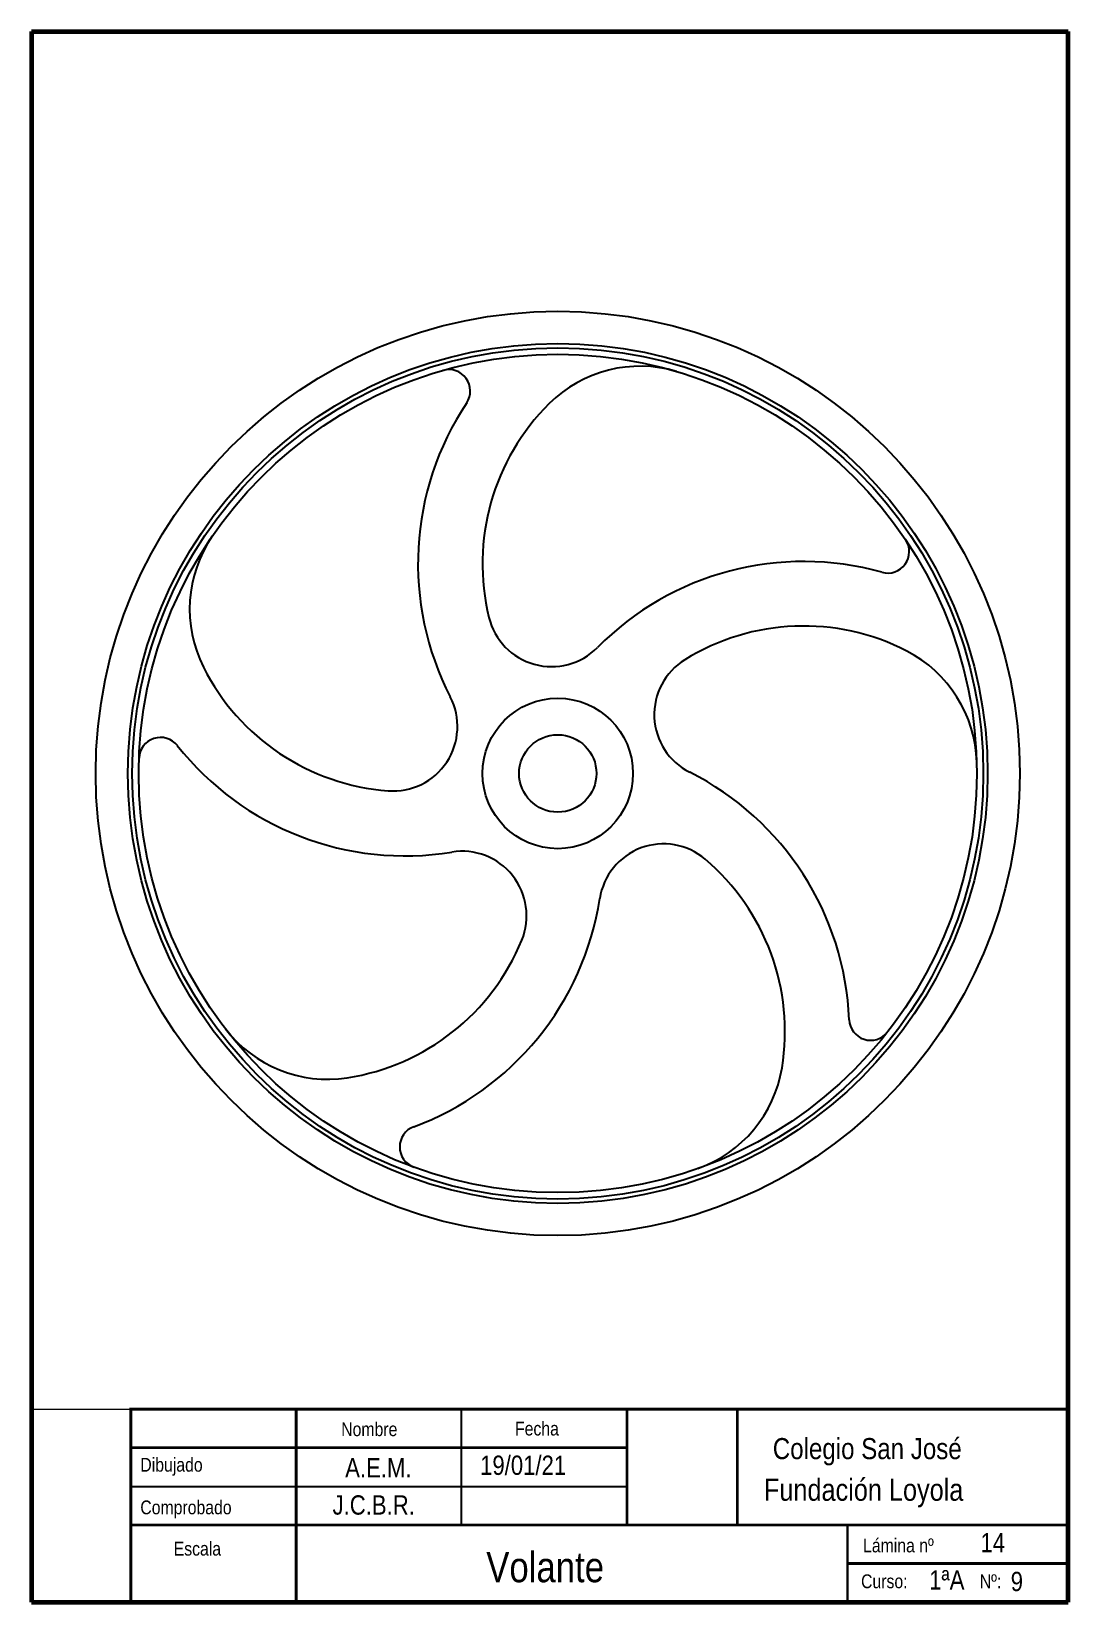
# Paper-space layout 'A4 vertical' of a CAD drawing. Header units: millimetres. Extents: x 10 to 198, y 0 to 285.
# The model-space entities are those that its viewports show. They can reach past a viewport. Long polylines and large blocks are cut down to what shows.
import ezdxf

# ---------------------------------------------------------------- set-up
doc = ezdxf.new("R2010")
doc.units = ezdxf.units.MM
doc.styles.get("Standard").update_dxf_attribs({"font": ''})
doc.styles.get('Standard').set_extended_font_data('Arial Narrow')

msp = doc.modelspace()

# ---------------------------------------------------------------- linework, layer by layer
for radius in [107.5, 100, 99, 97.5, 17.5, 9]:
    msp.add_circle((299.59, 304.33), radius)
for centre, radius, start, end in [((318.73, 369.06), 30, 73.529, 134.7468), ((274.24, 393.29), 5, 326.317, 105.9063), ((334.57, 353.08), 67.5, 146.317, 207.2822), ((334.57, 353.08), 67.5, 146.317, 207.2822), ((334.57, 353.08), 52.5, 134.7468, 193.7337), ((334.57, 353.08), 52.5, 134.7468, 193.7337), ((243.95, 342.53), 30, 145.529, 206.7468), ((376.36, 355.93), 5, 254.317, 33.9063), ((356.77, 286.13), 67.5, 74.317, 135.2822), ((356.77, 286.13), 67.5, 74.317, 135.2822), ((298.14, 344.18), 15, 193.7337, 315.2822), ((356.77, 286.13), 52.5, 62.7468, 121.7337), ((356.77, 286.13), 52.5, 62.7468, 121.7337), ((367.07, 306.13), 30, 1.529, 62.7468), ((337.04, 318.02), 15, 121.7337, 243.2822), ((264.04, 352.66), 52.5, 206.7468, 265.7337), ((264.04, 352.66), 52.5, 206.7468, 265.7337), ((261.25, 315.26), 15, 265.7337, 27.2822), ((207.16, 307.71), 5, 38.317, 177.9063), ((264.04, 352.66), 67.5, 218.317, 279.2822), ((264.04, 352.66), 67.5, 218.317, 279.2822), ((299.95, 244.33), 67.5, 2.317, 63.2822), ((299.95, 244.33), 67.5, 2.317, 63.2822), ((277.35, 271.24), 15, 337.7337, 99.2822), ((324.19, 272.95), 15, 49.7337, 171.2822), ((299.95, 244.33), 52.5, 350.7468, 49.7337), ((299.95, 244.33), 52.5, 350.7468, 49.7337), ((242.64, 285.45), 67.5, 290.317, 351.2822), ((242.64, 285.45), 67.5, 290.317, 351.2822), ((242.64, 285.45), 52.5, 278.7468, 337.7337), ((242.64, 285.45), 52.5, 278.7468, 337.7337), ((372.39, 247.26), 5, 182.317, 321.9063), ((246.06, 263.21), 30, 217.529, 278.7468), ((322.16, 240.71), 30, 289.529, 350.7468), ((267.82, 217.46), 5, 110.317, 249.9063)]:
    msp.add_arc(centre, radius, start, end)

psp = doc.layouts.new('A4 vertical')

# ---------------------------------------------------------------- linework, layer by layer
at = {"lineweight": 60}
for p, q in [((10, 285), (10, 0.2)), ((10, 285), (198.02, 285)), ((198.02, 0.2), (198.02, 285)), ((10, 0.2), (198.02, 0.2))]:
    psp.add_line(p, q, dxfattribs=at)
for p, q in [((28.02, 35.2), (198.02, 35.2)), ((28.02, 0.2), (28.02, 35.2)), ((88.02, 14.2), (88.02, 35.2)), ((118.02, 14.2), (118.02, 35.2)), ((138.02, 14.2), (138.02, 35.2)), ((28.02, 28.2), (118.02, 28.2)), ((28.02, 21.2), (118.02, 21.2)), ((28.02, 14.2), (198.02, 14.2)), ((158.02, 0.2), (158.02, 14.2))]:
    psp.add_line(p, q)
at = {"lineweight": 40}
for p, q in [((58.02, 0.2), (58.02, 35.2)), ((198.02, 7.2), (158.02, 7.2))]:
    psp.add_line(p, q, dxfattribs=at)
for points, const_width in [([(28.02, 0.2), (28.02, 35.2), (198.02, 35.2)], 0.5), ([(118.02, 14.2), (118.02, 35.2)], 0.5), ([(138.02, 14.2), (138.02, 35.2)], 0.5), ([(28.02, 28.2), (118.02, 28.2)], 0.5), ([(158.02, 0.2), (158.02, 14.2)], 0.35)]:
    psp.add_lwpolyline(points, dxfattribs=dict(const_width=const_width))
at = {"lineweight": 40, "const_width": 0.5}
psp.add_lwpolyline([(28.02, 14.2), (198.02, 14.2)], dxfattribs=at)

# ---------------------------------------------------------------- texts
for s, height, p in [('Nombre', 2.5, (66.18, 30.31)), ('Fecha', 2.5, (97.7, 30.42)), ('Colegio San José', 3.816, (144.45, 26.14)), ('Dibujado', 2.5, (29.75, 23.87)), ('A.E.M.', 3.5, (66.9, 22.83)), ('19/01/21', 3.5, (91.37, 23.28)), ('Fundación Loyola', 4, (142.84, 18.59)), ('Comprobado', 2.5, (29.75, 16.14)), ('J.C.B.R.', 3.5, (64.61, 16.08)), ('Lámina nº', 2.5, (160.82, 9.24)), ('14', 3.5, (182.12, 9.26)), ('Escala', 2.5, (35.8, 8.65)), ('Volante', 5.5, (92.48, 3.82)), ('1ªA', 3.5, (172.82, 2.5)), ('9', 3.5, (187.6, 2.21)), ('Curso:', 2.5, (160.46, 2.74)), ('Nº:', 2.5, (181.98, 2.74))]:
    psp.add_text(s, height=height).set_placement(p)

# ---------------------------------------------------------------- viewports
at = {"layer": '0', "view_target_point": (417.79, 265.96)}
psp.add_viewport(center=(104.01, 160.1), size=(188.02, 249.792), view_center_point=(-120.05, 50.74), view_height=320.451, dxfattribs=at)

doc.saveas('drawing.dxf')
